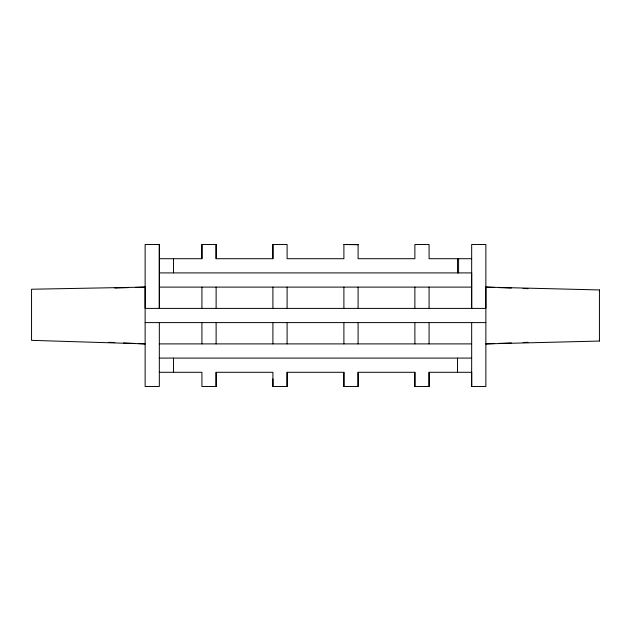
<?xml version="1.0" encoding="UTF-8"?>
<svg xmlns="http://www.w3.org/2000/svg" width="631" height="631" viewBox="0 0 631 631"><rect width="100%" height="100%" fill="white"/><g stroke="black" fill="none" stroke-linecap="round" stroke-linejoin="round"><path stroke-width="0.95" d="M159.327 244.512L159.327 308.401L159.327 244.512L145.13 244.512L145.13 308.401L485.87 308.401L485.87 244.512L471.672 244.512L471.672 308.401L471.672 272.907L159.327 272.907M159.327 258.71L201.92 258.71L201.92 244.512L216.117 244.512L216.117 258.71L272.907 258.71L272.907 244.512L287.105 244.512L287.105 258.71L343.895 258.71L343.895 244.512L358.092 244.639L343.895 244.512M159.327 372.29L201.92 372.29L201.92 386.487L216.117 386.48L216.117 372.29L272.907 372.29L272.907 386.487L287.105 386.487L287.105 372.29L343.895 372.29L343.895 386.487L358.092 386.487L358.092 372.29L414.882 372.29L414.882 386.487L429.08 386.487L429.08 372.29L471.672 372.29L471.672 386.487L485.87 386.487L485.87 287.105L599.434 289.945L599.45 291.364M216.117 258.71L216.117 244.512M272.907 386.487L272.907 378.915M358.092 244.512L358.092 258.71L414.882 258.71L414.882 244.512L429.08 244.512L429.08 258.71L471.672 258.71M494.68 343.564L485.87 343.895L599.426 341.055L599.434 289.945M599.426 341.055L599.45 339.636M498.6 343.422L511.323 342.941M523.075 342.499L527.973 342.317M114.779 288.051L128.487 287.626M135.342 287.413L145.13 287.105L145.13 386.487L159.327 386.487L159.327 322.599M145.13 287.105L31.55 289.235L31.55 340.346L145.13 343.895L138.276 343.595M159.327 287.105L471.672 287.105M145.13 322.599L485.87 322.599M159.327 343.895L471.672 343.895M159.327 358.092L471.672 358.092M485.87 287.105L494.68 287.436M498.6 287.586L511.323 288.059M523.075 288.501L527.973 288.683M108.903 342.31L114.779 342.57M123.589 342.956L135.342 343.469M471.672 322.599L471.672 386.487M458.587 258.71L458.587 272.907M457.475 258.71L457.475 272.907M457.475 358.092L457.475 372.29M429.08 287.105L429.08 308.401M429.08 322.599L429.08 343.895M429.08 372.29L429.08 386.487M414.882 287.105L414.882 308.401M414.882 322.599L414.882 343.895M414.882 372.29L414.882 386.487M358.092 287.105L358.092 308.401M358.092 322.599L358.092 343.895M358.092 372.29L358.092 386.487M343.895 287.105L343.895 308.401M343.895 322.599L343.895 343.895M343.895 372.29L343.895 386.487M287.105 287.105L287.105 308.401M287.105 322.599L287.105 343.895M287.105 372.29L287.105 386.487M272.907 244.512L272.907 258.71M272.907 287.105L272.907 308.401M272.907 322.599L272.907 343.895M216.117 287.105L216.117 308.401M216.117 322.599L216.117 343.895M216.117 372.29L216.117 386.48M201.92 244.512L201.92 258.71M201.92 287.105L201.92 308.401M201.92 322.599L201.92 343.895M173.525 258.71L173.525 272.907M173.525 358.092L173.525 372.29"/></g></svg>
